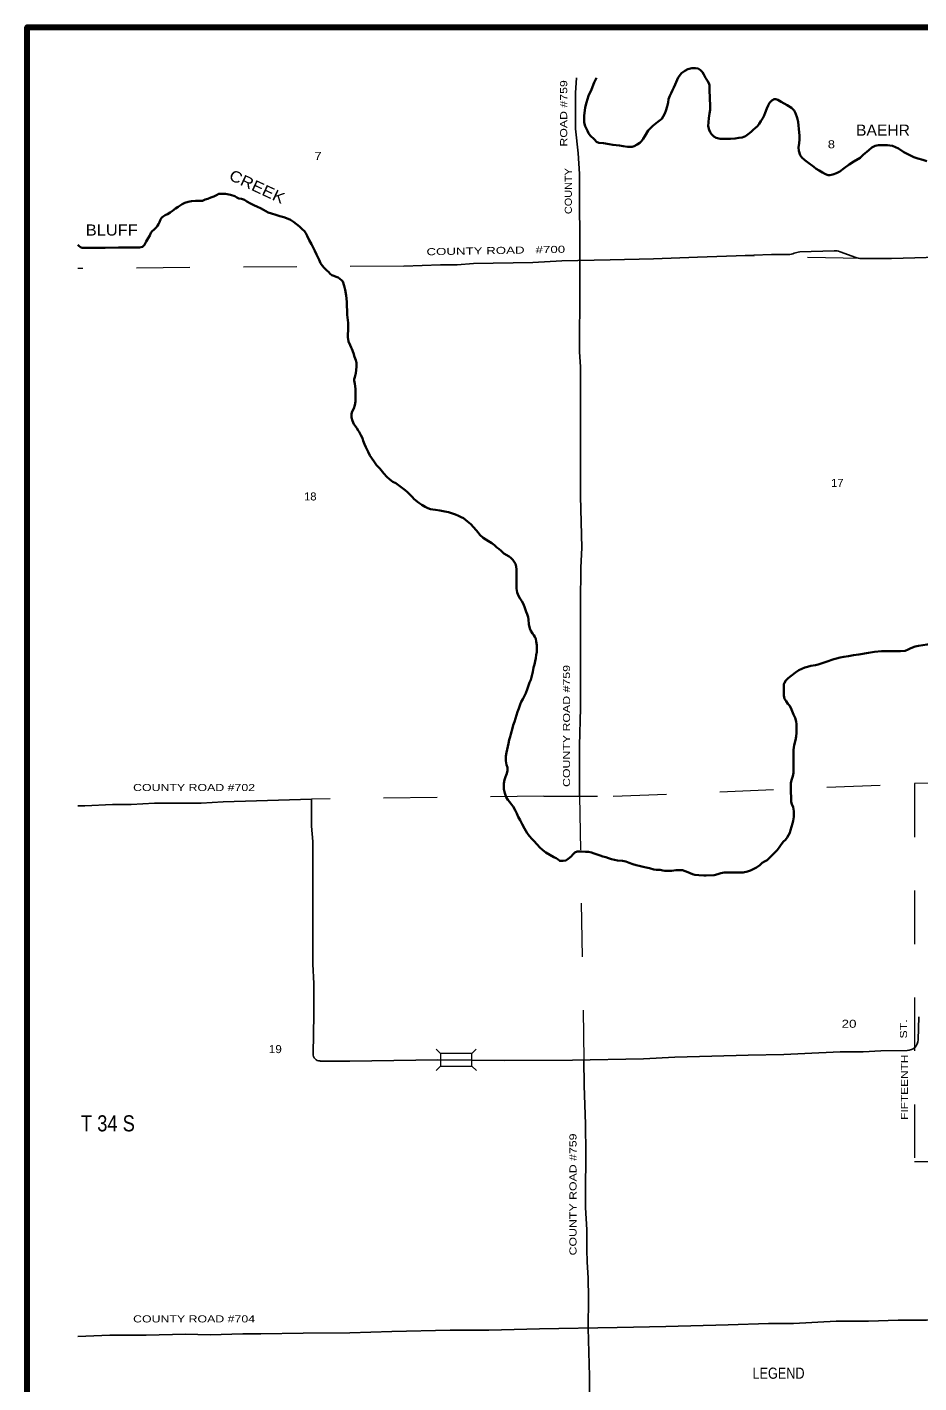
# Model space of a CAD drawing. Extents: x -10.85 to -6.91, y 9.57 to 13.52.
# Drawn here: x -10.849 to -9.181, y 10.981 to 13.516 of the extents above; entities that cross this region are included whole.
import ezdxf
from ezdxf.enums import TextEntityAlignment as Align

# ---------------------------------------------------------------- set-up
doc = ezdxf.new("R2010")
doc.units = 0
doc.header["$LTSCALE"] = 0.006
doc.linetypes.add('LONG_DASHED', pattern=[7.5, 6, -1.5])
doc.linetypes.add('MEDIUM_DASHED', pattern=[4.5, 3, -1.5])
for name, color, linetype, lineweight in [('14', 7, 'Continuous', 25), ('15', 7, 'MEDIUM_DASHED', 13), ('21', 7, 'Continuous', 25), ('25', 7, 'Continuous', 35), ('4', 7, 'LONG_DASHED', 13), ('48', 7, 'Continuous', 106), ('50', 7, 'Continuous', 13)]:
    doc.layers.add(name, color=color, linetype=linetype, lineweight=lineweight)
for name, color, linetype in [('29', 7, 'Continuous'), ('45', 7, 'Continuous'), ('46', 7, 'Continuous'), ('49', 7, 'Continuous')]:
    doc.layers.add(name, color=color, linetype=linetype)

msp = doc.modelspace()

# ---------------------------------------------------------------- linework, layer by layer
at = {"layer": '14'}
for p, q in [((-9.814962, 13.123674), (-9.814962, 13.030303)), ((-9.232197, 13.082765), (-8.358902, 13.110227)), ((-9.456818, 13.090152), (-9.425568, 13.090341)), ((-9.403977, 13.095076), (-9.339394, 13.097348)), ((-9.328598, 13.095644), (-9.298864, 13.084659)), ((-9.232197, 13.082765), (-9.289205, 13.082955)), ((-9.814962, 13.030303), (-9.815909, 12.908144)), ((-10.316856, 12.021212), (-10.316856, 12.07197)), ((-10.74072, 12.059659), (-10.753977, 12.059659)), ((-10.688826, 12.061932), (-10.74072, 12.059659)), ((-10.3125, 11.669318), (-10.314015, 11.596023)), ((-9.18125, 11.664962), (-9.182576, 11.622159)), ((-10.245265, 11.581818), (-10.300947, 11.582386)), ((-10.080492, 11.584848), (-9.95625, 11.583144)), ((-9.799242, 11.139015), (-9.799432, 11.082955)), ((-9.745644, 11.083902), (-9.890341, 11.081439))]:
    msp.add_line(p, q, dxfattribs=at)
for points in [[(-9.823106, 13.325379), (-9.823106, 13.392614), (-9.821212, 13.420833)], [(-9.816098, 13.240909), (-9.818182, 13.280114), (-9.823106, 13.325379)], [(-9.814962, 13.123674), (-9.815909, 13.184848), (-9.816098, 13.240909)], [(-9.90303, 13.075568), (-9.848674, 13.07822), (-9.758523, 13.080682)], [(-9.758523, 13.080682), (-9.677652, 13.082576), (-9.594886, 13.085417)], [(-9.594886, 13.085417), (-9.523106, 13.087689), (-9.456818, 13.090152)], [(-10.144318, 13.06875), (-10.075568, 13.070833), (-10.044697, 13.071212)], [(-10.044697, 13.071212), (-10.014015, 13.073295), (-9.90303, 13.075568)], [(-9.815909, 12.908144), (-9.814015, 12.880303), (-9.813636, 12.814583), (-9.813826, 12.724621), (-9.813636, 12.638636), (-9.811553, 12.542045)], [(-9.811553, 12.542045), (-9.813068, 12.504924), (-9.813826, 12.437879), (-9.813826, 12.337311), (-9.813826, 12.241856)], [(-9.813826, 12.241856), (-9.815909, 12.172159), (-9.815909, 12.077273)], [(-10.610606, 12.064583), (-10.523295, 12.064394), (-10.482008, 12.066667)], [(-10.482008, 12.066667), (-10.419886, 12.068939), (-10.316856, 12.07197)], [(-10.610606, 12.064583), (-10.654356, 12.061932), (-10.688826, 12.061932)], [(-10.316856, 12.021212), (-10.314583, 11.992614), (-10.314583, 11.948106), (-10.314583, 11.83428)], [(-10.314583, 11.83428), (-10.314394, 11.763258), (-10.3125, 11.727273), (-10.3125, 11.669318)], [(-9.95625, 11.583144), (-9.828977, 11.583902), (-9.696402, 11.586742)], [(-9.696402, 11.586742), (-9.637689, 11.589394), (-9.568561, 11.591667)], [(-9.568561, 11.591667), (-9.500379, 11.593371), (-9.433902, 11.594318)], [(-9.433902, 11.594318), (-9.394318, 11.596591), (-9.328409, 11.599242), (-9.285417, 11.599242)], [(-9.285417, 11.599242), (-9.252083, 11.601515), (-9.20322, 11.601894)], [(-10.245265, 11.581818), (-10.203977, 11.582576), (-10.080492, 11.584848)], [(-9.801894, 11.229735), (-9.801894, 11.266477), (-9.804356, 11.308712), (-9.804356, 11.335227), (-9.804167, 11.409659), (-9.804356, 11.464394), (-9.806818, 11.536742), (-9.807576, 11.58447)], [(-9.799242, 11.139015), (-9.799432, 11.177083), (-9.801705, 11.20625), (-9.801894, 11.229735)], [(-9.890341, 11.081439), (-9.985038, 11.079356), (-10.057765, 11.079167), (-10.166667, 11.076894)], [(-9.794697, 10.416098), (-9.79678, 10.466288), (-9.797159, 10.53125), (-9.79697, 10.614394), (-9.79697, 10.707765), (-9.797159, 10.797348), (-9.79678, 10.889015), (-9.797159, 10.992992), (-9.799432, 11.082955)], [(-9.745644, 11.083902), (-9.654167, 11.086174), (-9.537879, 11.089205)], [(-9.537879, 11.089205), (-9.4625, 11.091288), (-9.41572, 11.091288)], [(-9.41572, 11.091288), (-9.336174, 11.095833), (-9.275379, 11.096023)], [(-9.275379, 11.096023), (-9.219697, 11.098106), (-9.167045, 11.098106), (-9.077273, 11.100568), (-8.987689, 11.10303), (-8.797538, 11.10322)], [(-10.552652, 11.07178), (-10.625758, 11.069697), (-10.693939, 11.069508), (-10.753977, 11.067424)], [(-10.445455, 11.072159), (-10.506439, 11.070076), (-10.552652, 11.07178)], [(-10.332765, 11.073485), (-10.411742, 11.07197), (-10.445455, 11.072159)], [(-10.166667, 11.076894), (-10.245076, 11.074432), (-10.332765, 11.073485)]]:
    msp.add_lwpolyline(points, dxfattribs=at)
for centre, radius, start, end in [((-9.425879, 13.11872), 0.028409, 270.45486, 293.74125), ((-9.403003, 13.06671), 0.028409, 91.98361, 113.74125), ((-9.338383, 13.068948), 0.028409, 69.90008, 91.98362), ((-9.289144, 13.111433), 0.028409, 249.90008, 269.82239), ((-9.203364, 11.622796), 0.020833, 270.54099, 358.20231), ((-10.300846, 11.595725), 0.013258, 178.79414, 269.35608)]:
    msp.add_arc(centre, radius, start, end, dxfattribs=at)
at = {"layer": '15'}
for p, q in [((-9.289205, 13.082955), (-9.523106, 13.087689)), ((-10.144318, 13.06875), (-10.753977, 13.064205)), ((-9.75303, 12.077273), (-9.189394, 12.101136)), ((-9.882197, 12.077273), (-10.316856, 12.07197)), ((-9.882197, 12.077273), (-9.75303, 12.077273)), ((-9.815909, 12.077273), (-9.807576, 11.58447))]:
    msp.add_line(p, q, dxfattribs=at)
at = {"layer": '21'}
for p, q in [((-10.075947, 11.596591), (-10.084091, 11.604356)), ((-10.009091, 11.604735), (-10.016856, 11.596591)), ((-10.075947, 11.572538), (-10.083712, 11.564394)), ((-10.008712, 11.564773), (-10.016856, 11.572538))]:
    msp.add_line(p, q, dxfattribs=at)
at = {"layer": '21', "lineweight": 13}
msp.add_lwpolyline([(-10.075947, 11.572538), (-10.016856, 11.572538), (-10.016856, 11.596591), (-10.075947, 11.596591)], close=True, dxfattribs=at)
at = {"layer": '25'}
for points in [[(-9.579924, 13.420833), (-9.583523, 13.426705), (-9.585985, 13.43125), (-9.589583, 13.434848), (-9.594129, 13.438068), (-9.599242, 13.439015), (-9.606061, 13.439015), (-9.613068, 13.437121), (-9.61875, 13.433902), (-9.625, 13.429167), (-9.631061, 13.421402), (-9.636932, 13.408333)], [(-9.805114, 13.364962), (-9.80303, 13.374811), (-9.798674, 13.386932), (-9.793371, 13.398864), (-9.788636, 13.412121), (-9.78428, 13.420833)], [(-9.572538, 13.399621), (-9.572917, 13.407008), (-9.574053, 13.410795), (-9.576326, 13.415152), (-9.579924, 13.420833)], [(-9.636932, 13.408333), (-9.639205, 13.402652), (-9.641856, 13.397348), (-9.644508, 13.392045), (-9.64697, 13.386742), (-9.649242, 13.380682), (-9.650189, 13.374621), (-9.651705, 13.367235), (-9.654356, 13.35928), (-9.656439, 13.353788)], [(-9.574053, 13.345076), (-9.572538, 13.354167), (-9.571591, 13.360985), (-9.571402, 13.369886), (-9.572159, 13.381629), (-9.572538, 13.399621)], [(-9.800758, 13.321591), (-9.80303, 13.325189), (-9.804924, 13.330492), (-9.807197, 13.337311), (-9.807197, 13.349811), (-9.805114, 13.364962)], [(-9.407197, 13.338636), (-9.408712, 13.345644), (-9.411932, 13.354356), (-9.414583, 13.359848), (-9.419318, 13.364773), (-9.427273, 13.369697), (-9.438636, 13.375947), (-9.444697, 13.379545), (-9.448674, 13.380871), (-9.452083, 13.380871), (-9.456061, 13.37822), (-9.460417, 13.374053), (-9.463068, 13.369129), (-9.46572, 13.363068), (-9.468371, 13.355114)], [(-9.656439, 13.353788), (-9.65928, 13.348674), (-9.662121, 13.344318), (-9.669129, 13.338447), (-9.678788, 13.331061), (-9.687689, 13.322348), (-9.693561, 13.311364)], [(-9.490909, 13.323295), (-9.495076, 13.319886), (-9.500189, 13.31553), (-9.505114, 13.311932), (-9.511364, 13.30928), (-9.518182, 13.308333), (-9.525, 13.307008), (-9.533333, 13.306629), (-9.552841, 13.306629), (-9.560038, 13.308333), (-9.564583, 13.311174), (-9.56875, 13.31553), (-9.57178, 13.319318), (-9.573485, 13.323674), (-9.575, 13.330303), (-9.574053, 13.345076)], [(-9.468371, 13.355114), (-9.470265, 13.350379), (-9.473106, 13.345455), (-9.476705, 13.339773), (-9.479735, 13.334659), (-9.482765, 13.330303), (-9.486742, 13.327273), (-9.490909, 13.323295)], [(-9.404924, 13.298674), (-9.404167, 13.305303), (-9.404167, 13.312689), (-9.405303, 13.31875), (-9.407197, 13.338636)], [(-9.75322, 13.295644), (-9.760606, 13.29697), (-9.771212, 13.298485), (-9.779735, 13.299242), (-9.783902, 13.301136), (-9.787689, 13.305303), (-9.795644, 13.312879), (-9.799242, 13.317235), (-9.800758, 13.321591)], [(-9.693561, 13.311364), (-9.69678, 13.306439), (-9.699621, 13.302462), (-9.70322, 13.298864), (-9.707765, 13.296023), (-9.713826, 13.292803), (-9.717424, 13.291856), (-9.725947, 13.291856), (-9.73428, 13.293182), (-9.741098, 13.294318), (-9.75322, 13.295644)], [(-9.389394, 13.263258), (-9.394318, 13.267045), (-9.399811, 13.271591), (-9.40322, 13.276326), (-9.405871, 13.283902), (-9.406439, 13.290341), (-9.404924, 13.298674)], [(-9.219508, 13.288826), (-9.230492, 13.293371), (-9.240341, 13.294886), (-9.256629, 13.294886), (-9.263258, 13.293371), (-9.269129, 13.29053), (-9.274811, 13.285606), (-9.285227, 13.276894)], [(-9.166477, 13.264773), (-9.174053, 13.267614), (-9.183333, 13.270076), (-9.19072, 13.272348), (-9.200379, 13.277083), (-9.209659, 13.282008), (-9.219508, 13.288826)], [(-9.347727, 13.238636), (-9.350947, 13.238826), (-9.355682, 13.24053), (-9.361364, 13.243561), (-9.367614, 13.247159), (-9.373106, 13.250568), (-9.377841, 13.254356), (-9.389394, 13.263258)], [(-9.285227, 13.276894), (-9.291288, 13.270833), (-9.302652, 13.264015), (-9.311742, 13.258902), (-9.321212, 13.251894), (-9.329167, 13.245265), (-9.335227, 13.242424), (-9.341856, 13.240152), (-9.347727, 13.238636)], [(-10.533523, 13.190909), (-10.541477, 13.190341), (-10.547538, 13.189015), (-10.553977, 13.186742), (-10.558902, 13.18428), (-10.566288, 13.179545)], [(-10.489962, 13.203598), (-10.494318, 13.201515), (-10.499621, 13.198864), (-10.504924, 13.19678), (-10.510606, 13.194508), (-10.51553, 13.193182), (-10.520833, 13.190909), (-10.533523, 13.190909)], [(-10.45303, 13.195265), (-10.45625, 13.19697), (-10.460038, 13.199432), (-10.468561, 13.201705), (-10.477652, 13.203598), (-10.489962, 13.203598)], [(-10.406818, 13.174053), (-10.412311, 13.176894), (-10.418182, 13.179545), (-10.424621, 13.182765), (-10.430682, 13.185985), (-10.437689, 13.189583), (-10.442235, 13.192424), (-10.447538, 13.194318), (-10.45303, 13.195265)], [(-10.566288, 13.179545), (-10.571023, 13.176326), (-10.576705, 13.172159), (-10.58125, 13.168939), (-10.585985, 13.165909), (-10.59072, 13.163636), (-10.594129, 13.161553), (-10.59678, 13.15928), (-10.599053, 13.155682), (-10.600947, 13.151136), (-10.60322, 13.14697), (-10.604924, 13.14375), (-10.607197, 13.140909), (-10.611174, 13.137311)], [(-10.363636, 13.158333), (-10.368939, 13.160038), (-10.375947, 13.162121), (-10.383333, 13.164583), (-10.391477, 13.167045), (-10.397727, 13.168939), (-10.406818, 13.174053)], [(-10.324811, 13.125189), (-10.327652, 13.130114), (-10.330303, 13.133902), (-10.334091, 13.137879), (-10.339205, 13.142614), (-10.344697, 13.14678), (-10.350568, 13.151705), (-10.356439, 13.155303), (-10.363636, 13.158333)], [(-10.611174, 13.137311), (-10.614773, 13.134091), (-10.617424, 13.130682), (-10.619508, 13.126136), (-10.622348, 13.121023), (-10.625947, 13.114394), (-10.629167, 13.108712), (-10.632955, 13.104735), (-10.638447, 13.103409), (-10.647348, 13.103409)], [(-10.702462, 13.10303), (-10.745833, 13.10303), (-10.748674, 13.103977), (-10.751705, 13.106818), (-10.753977, 13.108144)], [(-10.310795, 13.097348), (-10.313826, 13.103409), (-10.317045, 13.109848), (-10.321023, 13.117424), (-10.324811, 13.125189)], [(-10.647348, 13.103409), (-10.677841, 13.103409), (-10.702462, 13.10303)], [(-10.29697, 13.069697), (-10.3, 13.074053), (-10.302841, 13.080492), (-10.304924, 13.085606), (-10.307386, 13.090341), (-10.310795, 13.097348)], [(-10.258523, 13.039962), (-10.260985, 13.042614), (-10.263826, 13.045076), (-10.267235, 13.047348), (-10.270833, 13.048864), (-10.275379, 13.050379), (-10.279167, 13.051705), (-10.282197, 13.054167), (-10.285227, 13.057765), (-10.288068, 13.060606), (-10.293182, 13.06572), (-10.29697, 13.069697)], [(-10.250568, 13.001894), (-10.252273, 13.014015), (-10.253977, 13.024432), (-10.255871, 13.032008), (-10.258523, 13.039962)], [(-10.248295, 12.953977), (-10.248295, 12.962311), (-10.25, 12.977462), (-10.250568, 13.001894)], [(-10.241288, 12.914015), (-10.242803, 12.916288), (-10.244886, 12.921023), (-10.247917, 12.927652), (-10.249053, 12.935985), (-10.248295, 12.953977)], [(-10.232576, 12.880303), (-10.232576, 12.8875), (-10.234091, 12.892614), (-10.236553, 12.899053), (-10.238447, 12.905682), (-10.241288, 12.914015)], [(-10.234659, 12.839015), (-10.235795, 12.848674), (-10.237311, 12.854545), (-10.237311, 12.857008), (-10.235795, 12.860795), (-10.234091, 12.868182), (-10.232576, 12.880303)], [(-10.237879, 12.802652), (-10.235795, 12.808712), (-10.234659, 12.81553), (-10.234659, 12.839015)], [(-10.227652, 12.758523), (-10.229735, 12.761174), (-10.232386, 12.76553), (-10.235038, 12.770265), (-10.2375, 12.773106), (-10.240152, 12.779545), (-10.242045, 12.785606), (-10.242045, 12.792235), (-10.24072, 12.79697), (-10.237879, 12.802652)], [(-10.210795, 12.721591), (-10.212879, 12.725189), (-10.21553, 12.730114), (-10.217803, 12.735795), (-10.220076, 12.742045), (-10.221591, 12.74697), (-10.224621, 12.752273), (-10.227652, 12.758523)], [(-10.189394, 12.689962), (-10.195076, 12.696591), (-10.200379, 12.704167), (-10.207576, 12.714583), (-10.210795, 12.721591)], [(-10.15947, 12.662689), (-10.165152, 12.66553), (-10.170455, 12.669697), (-10.176136, 12.674811), (-10.181818, 12.680871), (-10.189394, 12.689962)], [(-10.124811, 12.632955), (-10.128977, 12.637311), (-10.133144, 12.641856), (-10.1375, 12.646212), (-10.141856, 12.649811), (-10.149242, 12.655492), (-10.15947, 12.662689)], [(-10.077273, 12.611553), (-10.085227, 12.613258), (-10.089962, 12.613826), (-10.094318, 12.614394), (-10.099242, 12.616288), (-10.104167, 12.61875), (-10.110417, 12.622348), (-10.116098, 12.626326), (-10.124811, 12.632955)], [(-10.032765, 12.597159), (-10.037121, 12.599432), (-10.041856, 12.601894), (-10.047727, 12.604356), (-10.055303, 12.606439), (-10.060985, 12.608333), (-10.067614, 12.609659), (-10.077273, 12.611553)], [(-10.002083, 12.565909), (-10.005114, 12.570455), (-10.009091, 12.575), (-10.014015, 12.580492), (-10.019129, 12.586364), (-10.025, 12.591288), (-10.032765, 12.597159)], [(-9.9625, 12.536553), (-9.966856, 12.540152), (-9.970076, 12.542614), (-9.975, 12.54678), (-9.979924, 12.550758), (-9.986174, 12.554545), (-9.990909, 12.557576), (-9.995833, 12.560795), (-10.002083, 12.565909)], [(-9.933712, 12.501136), (-9.93447, 12.507197), (-9.935606, 12.511932), (-9.937879, 12.515909), (-9.94072, 12.519508), (-9.943939, 12.522917), (-9.947159, 12.525568), (-9.957197, 12.53125), (-9.9625, 12.536553)], [(-9.932576, 12.458144), (-9.933712, 12.46572), (-9.933712, 12.501136)], [(-9.932576, 12.458144), (-9.929924, 12.452083), (-9.927462, 12.447727), (-9.923485, 12.442235), (-9.920833, 12.436742), (-9.917803, 12.429735), (-9.91553, 12.422348)], [(-9.91553, 12.422348), (-9.913447, 12.417992), (-9.911553, 12.4125), (-9.910985, 12.407955), (-9.910417, 12.399432), (-9.908712, 12.391288)], [(-9.908712, 12.391288), (-9.906818, 12.386932), (-9.903977, 12.382008), (-9.901136, 12.378788), (-9.899621, 12.375758), (-9.897727, 12.37178), (-9.89678, 12.366477), (-9.895455, 12.359659), (-9.895455, 12.34697)], [(-9.895455, 12.34697), (-9.896591, 12.341856), (-9.897727, 12.335795), (-9.898674, 12.329735), (-9.899811, 12.323864), (-9.901515, 12.317992), (-9.90303, 12.310038)], [(-9.230682, 12.348674), (-9.251326, 12.348485), (-9.264205, 12.347538), (-9.275379, 12.345455), (-9.29375, 12.342424)], [(-9.182197, 12.358902), (-9.188068, 12.357197), (-9.193182, 12.355303), (-9.197538, 12.353409), (-9.201515, 12.351515), (-9.206818, 12.349053), (-9.21572, 12.348674), (-9.230682, 12.348674)], [(-9.130303, 12.368371), (-9.137311, 12.367235), (-9.147917, 12.365152), (-9.158144, 12.362879), (-9.16572, 12.361364), (-9.182197, 12.358902)], [(-9.394508, 12.318182), (-9.389773, 12.319508), (-9.382955, 12.321402), (-9.374432, 12.322727), (-9.369508, 12.323864), (-9.362121, 12.326515), (-9.354545, 12.328598), (-9.340152, 12.333523)], [(-9.29375, 12.342424), (-9.303788, 12.340909), (-9.312689, 12.339205), (-9.321402, 12.338258), (-9.328409, 12.336932), (-9.335417, 12.334848), (-9.340152, 12.333523)], [(-9.90303, 12.310038), (-9.904356, 12.305303), (-9.905682, 12.299811), (-9.907008, 12.295076), (-9.909091, 12.289962), (-9.910985, 12.284659), (-9.913068, 12.278598), (-9.916288, 12.270455)], [(-9.433712, 12.286742), (-9.432765, 12.289773), (-9.430114, 12.293939), (-9.425758, 12.298485), (-9.420265, 12.302652), (-9.411742, 12.308523), (-9.405492, 12.313068), (-9.394508, 12.318182)], [(-9.916288, 12.270455), (-9.919129, 12.264015), (-9.92178, 12.258902), (-9.924621, 12.253977), (-9.926894, 12.248674), (-9.929545, 12.241667), (-9.931629, 12.235417)], [(-9.420833, 12.242992), (-9.423295, 12.24697), (-9.426136, 12.250379), (-9.429356, 12.254924), (-9.432197, 12.259659), (-9.433523, 12.26553), (-9.433712, 12.286742)], [(-9.931629, 12.235417), (-9.933523, 12.229167), (-9.935417, 12.222538), (-9.937311, 12.216667), (-9.939583, 12.210227), (-9.941288, 12.204735), (-9.943939, 12.193561)], [(-9.409848, 12.211932), (-9.410985, 12.217235), (-9.412689, 12.223864), (-9.41553, 12.230492), (-9.418182, 12.236364), (-9.420833, 12.242992)], [(-9.943939, 12.193561), (-9.945455, 12.188258), (-9.947159, 12.182955), (-9.948674, 12.175947), (-9.949621, 12.170265), (-9.952273, 12.15928)], [(-9.409848, 12.211932), (-9.409848, 12.196212), (-9.410795, 12.189394), (-9.411742, 12.182197), (-9.414205, 12.172917), (-9.415909, 12.164205), (-9.415909, 12.121402)], [(-9.952273, 12.15928), (-9.953409, 12.152083), (-9.953409, 12.143939), (-9.952273, 12.136364), (-9.950379, 12.13125), (-9.950379, 12.125379)], [(-9.950379, 12.125379), (-9.951515, 12.120076), (-9.953977, 12.114015), (-9.955871, 12.108144), (-9.957008, 12.101515), (-9.957008, 12.093939)], [(-9.415909, 12.121402), (-9.417045, 12.114962), (-9.418561, 12.10928), (-9.420455, 12.102462), (-9.420455, 12.084091), (-9.419886, 12.076894)], [(-9.940152, 12.058523), (-9.942803, 12.062121), (-9.946212, 12.066288), (-9.949811, 12.071023), (-9.952652, 12.075568), (-9.955303, 12.082955), (-9.957008, 12.09053), (-9.957008, 12.093939)], [(-9.419886, 12.076894), (-9.420265, 12.071023), (-9.420265, 12.066856), (-9.418939, 12.062689), (-9.416477, 12.057008), (-9.415341, 12.049621), (-9.415341, 12.039015), (-9.416288, 12.031439)], [(-9.922917, 12.025), (-9.926894, 12.032386), (-9.930303, 12.038636), (-9.933144, 12.044886), (-9.935985, 12.051326), (-9.940152, 12.058523)], [(-9.900568, 11.993561), (-9.905114, 11.997917), (-9.90928, 12.00303), (-9.913447, 12.008523), (-9.918561, 12.016856), (-9.922917, 12.025)], [(-9.416288, 12.031439), (-9.417614, 12.026326), (-9.419508, 12.020455), (-9.421402, 12.014205), (-9.422727, 12.00928), (-9.425, 12.004545), (-9.427273, 12.000379)], [(-9.863636, 11.963636), (-9.871591, 11.967614), (-9.878598, 11.972159), (-9.88447, 11.976705), (-9.890152, 11.981629), (-9.900568, 11.993561)], [(-9.427273, 12.000379), (-9.430871, 11.996212), (-9.434091, 11.992614), (-9.438447, 11.987311), (-9.442424, 11.981818), (-9.446212, 11.976515), (-9.45625, 11.966856)], [(-9.812121, 11.973864), (-9.820455, 11.973864), (-9.824242, 11.972159), (-9.82822, 11.968561), (-9.831629, 11.964583), (-9.836742, 11.960417), (-9.841098, 11.957386), (-9.846402, 11.956629), (-9.852652, 11.956629), (-9.855871, 11.958902), (-9.85947, 11.961932), (-9.863636, 11.963636)], [(-9.744886, 11.957576), (-9.750568, 11.958712), (-9.755682, 11.959659), (-9.761553, 11.961364), (-9.766856, 11.963258), (-9.772159, 11.964773), (-9.777462, 11.966856), (-9.782955, 11.96875), (-9.788447, 11.970644), (-9.793182, 11.97197), (-9.799053, 11.973295), (-9.804545, 11.973674), (-9.812121, 11.973864)], [(-9.45625, 11.966856), (-9.461364, 11.961742), (-9.465152, 11.957955), (-9.469697, 11.955492), (-9.474053, 11.952841), (-9.478598, 11.948864), (-9.484848, 11.944318), (-9.495833, 11.938636)], [(-9.684848, 11.943182), (-9.691098, 11.944318), (-9.69678, 11.945455), (-9.704356, 11.947159), (-9.709659, 11.948674), (-9.716288, 11.950568), (-9.722917, 11.95322), (-9.729167, 11.955114), (-9.735606, 11.956439), (-9.744886, 11.957576)], [(-9.652652, 11.937689), (-9.656439, 11.937689), (-9.660227, 11.938826), (-9.664962, 11.939583), (-9.672159, 11.939583), (-9.676705, 11.94053), (-9.684848, 11.943182)], [(-9.592614, 11.929924), (-9.600379, 11.930303), (-9.604356, 11.931818), (-9.608712, 11.933523), (-9.613447, 11.935227), (-9.618371, 11.937311), (-9.623106, 11.939394), (-9.635606, 11.939394), (-9.643182, 11.938258), (-9.652652, 11.937689)], [(-9.578788, 11.929356), (-9.583523, 11.929356), (-9.592614, 11.929924)], [(-9.545076, 11.935038), (-9.551705, 11.933712), (-9.557386, 11.931439), (-9.563826, 11.930114), (-9.578788, 11.929356)], [(-9.495833, 11.938636), (-9.501894, 11.936553), (-9.509848, 11.935038), (-9.545076, 11.935038)]]:
    msp.add_lwpolyline(points, dxfattribs=at)
at = {"layer": '4'}
msp.add_lwpolyline([(-9.189394, 11.394697), (-8.54697, 11.394697), (-8.54697, 12.115341), (-9.189394, 12.101136)], close=True, dxfattribs=at)
at = {"layer": '48'}
msp.add_lwpolyline([(-10.848674, 9.632955), (-10.848674, 13.51553), (-6.966098, 13.51553), (-6.966098, 9.632955)], close=True, dxfattribs=at)

# ---------------------------------------------------------------- texts
at = {"layer": '29'}
for s, width, p in [('BAEHR', 1.05, (-9.24839, 13.3125)), ('BLUFF', 1.1, (-10.690436, 13.125758))]:
    msp.add_text(s, height=0.02083, dxfattribs=dict(at, width=width)).set_placement(p, align=Align.CENTER)
at = {"layer": '29', "width": 1.15}
msp.add_text('CREEK', height=0.02083, rotation=335.067, dxfattribs=at).set_placement((-10.422952, 13.207819), align=Align.CENTER)
at = {"layer": '45'}
for s, width, p in [('8', 1.2, (-9.344792, 13.289015)), ('7', 1.2, (-10.30464, 13.267235)), ('17', 1.05, (-9.333807, 12.655871)), ('18', 1.05, (-10.319223, 12.630492)), ('20', 1.25, (-9.311837, 11.644508)), ('19', 1.1, (-10.384659, 11.597159))]:
    msp.add_text(s, height=0.01496, dxfattribs=dict(at, width=width)).set_placement(p, align=Align.CENTER)
at = {"layer": '46', "width": 0.85}
msp.add_text('T 34 S', height=0.03011, dxfattribs=at).set_placement((-10.697633, 11.450758), align=Align.CENTER)
at = {"layer": '49'}
for s, rotation, width, p in [('ROAD #759', 90, 1.3, (-9.838826, 13.354167)), ('COUNTY', 90, 1.15, (-9.830114, 13.208902)), ('COUNTY ROAD   #700', 1.062, 1.4, (-9.972187, 13.09122)), ('COUNTY ROAD #759', 90, 1.3, (-9.833523, 12.208807)), ('ST.', 90, 1.3, (-9.203409, 11.64233)), ('FIFTEENTH', 90, 1.25, (-9.201705, 11.533333)), ('COUNTY ROAD #759', 90, 1.3, (-9.821402, 11.33286))]:
    msp.add_text(s, height=0.01326, rotation=rotation, dxfattribs=dict(at, width=width)).set_placement(p, align=Align.CENTER)
at = {"layer": '49', "width": 1.3}
for s, p in [('COUNTY ROAD #702', (-10.536458, 12.087121)), ('COUNTY ROAD #704', (-10.536458, 11.093561))]:
    msp.add_text(s, height=0.01326, dxfattribs=at).set_placement(p, align=Align.CENTER)
at = {"layer": '50', "width": 0.85}
msp.add_text('LEGEND', height=0.02083, dxfattribs=at).set_placement((-9.443655, 10.988258), align=Align.CENTER)

doc.saveas('drawing.dxf')
